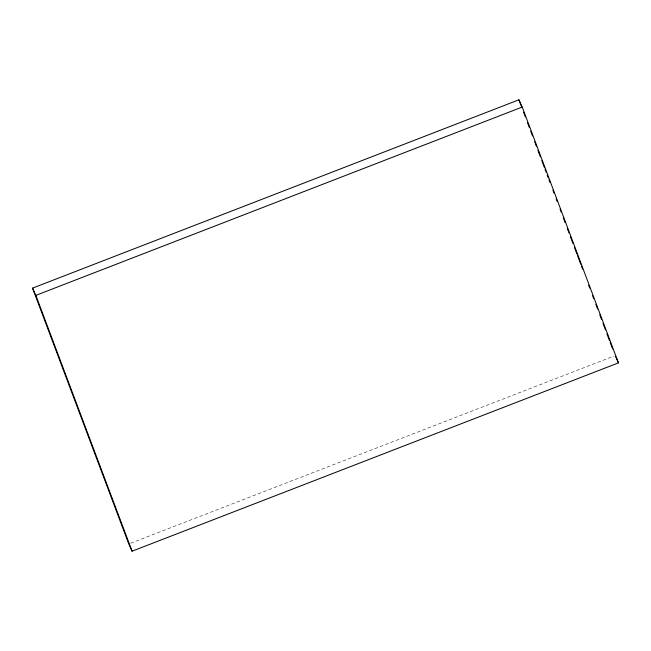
<?xml version="1.0" encoding="UTF-8"?>
<svg xmlns="http://www.w3.org/2000/svg" width="651" height="651" viewBox="0 0 651 651"><rect width="100%" height="100%" fill="white"/><g stroke="black" fill="none" stroke-linecap="round" stroke-linejoin="round"><path stroke-width="0.49" stroke-dasharray="3.25 2.44" d="M130.672 543.219L614.202 355.991"/><path stroke-width="0.98" d="M32.55 288.124L518.928 99.806L522.224 107.049L618.45 362.876L132.072 551.194L128.776 543.951L32.55 288.124L35.854 295.375L132.072 551.194M35.854 295.375L522.224 107.049M615.561 356.536L618.45 362.876M518.928 99.806L521.427 106.463M523.575 112.167L525.365 116.92M527.513 122.624L529.296 127.384M530.728 131.185L532.518 135.945M534.666 141.649L536.457 146.402M537.881 150.21L540.387 156.867M541.819 160.667L544.326 167.323M545.033 169.227L546.108 172.084M547.182 174.932L548.256 177.788M548.972 179.692L550.046 182.54M552.911 190.149L553.977 193.005M556.125 198.71L557.199 201.566M560.063 209.166L561.138 212.023M563.278 217.727L565.068 222.487M567.216 228.192L569.007 232.944M570.431 236.752L572.937 243.409M574.369 247.209L576.876 253.866M577.592 255.77L580.806 264.33M581.522 266.235L582.596 269.083M588.675 285.252L589.749 288.108M592.613 295.709L593.688 298.565M595.828 304.269L597.618 309.03M599.766 314.734L601.557 319.486M602.989 323.295L605.487 329.951M606.919 333.751L609.426 340.408M610.142 342.312L612.64 348.969"/></g></svg>
